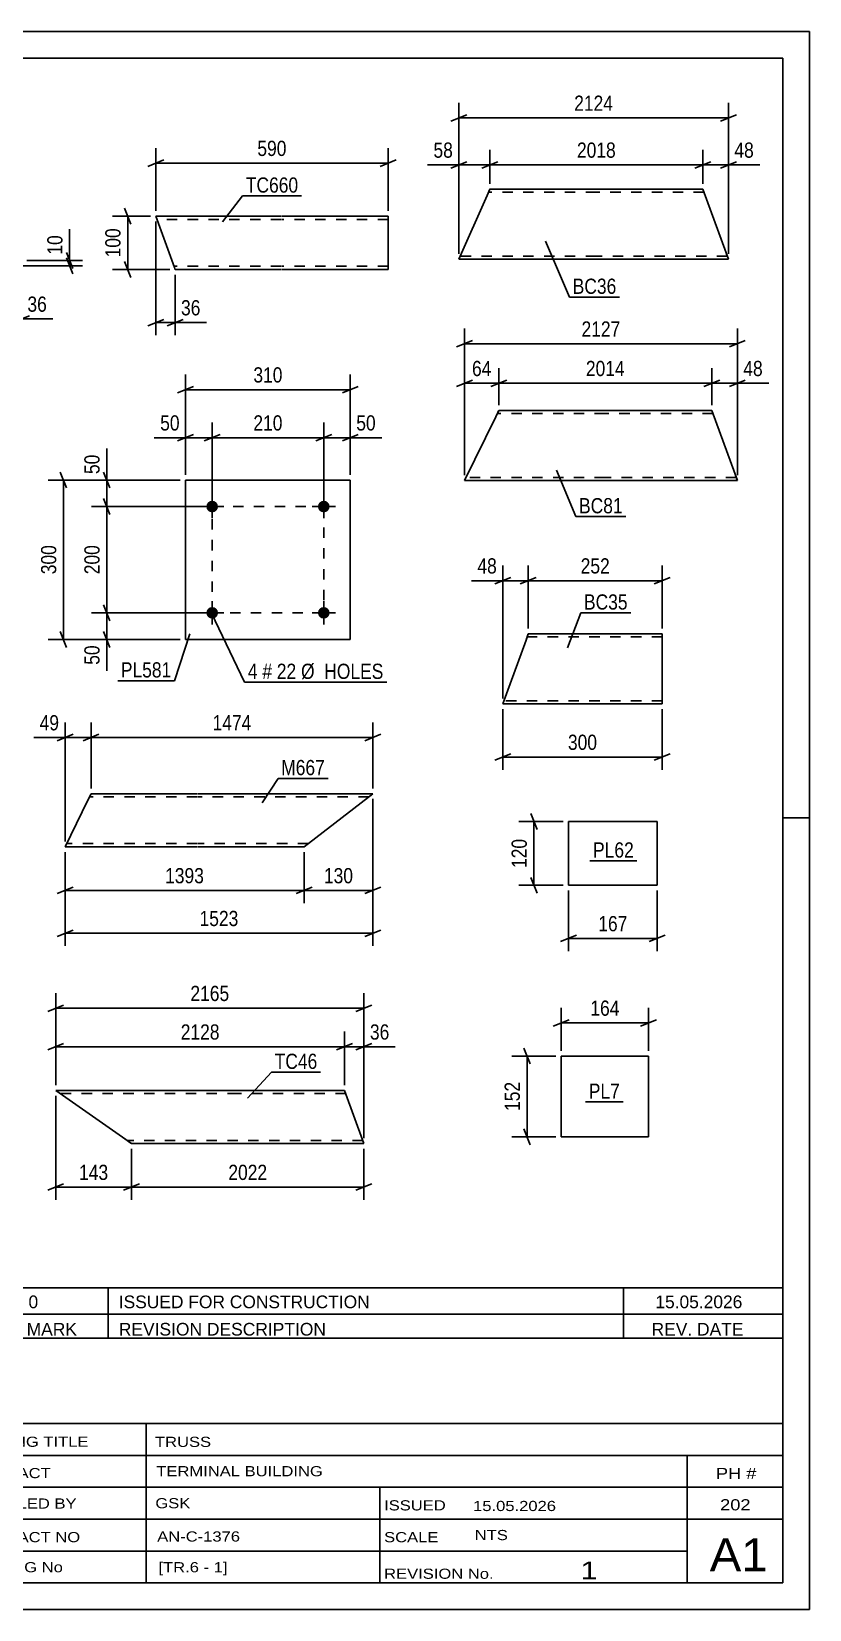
# Model space of a CAD drawing. Header units: millimetres. Extents: x 0 to 420, y 0 to 297.
# Drawn here: x 273.6 to 420, y 0 to 297 of the extents above; entities that cross this region are included whole.
import ezdxf

# ---------------------------------------------------------------- set-up
doc = ezdxf.new("R2010")
doc.units = ezdxf.units.MM
doc.linetypes.add('DXK_LINE_DOT2', pattern=[3.9198, 1.9599, -1.9599])
doc.styles.add('Arial Narrow', font='ARIALN.TTF', dxfattribs={"height": 0.2})

# ---------------------------------------------------------------- blocks, each defined once
blk = doc.blocks.new('Unknown-389636550-11126 - 39757')
at = {"color": 5, "linetype": 'Continuous'}
for p, q in [((420, 297), (0, 297)), ((420, 0), (420, 297)), ((415, 292), (5, 292)), ((415, 5), (415, 292)), ((420, 149), (415, 149)), ((5, 5), (415, 5)), ((0, 0), (420, 0))]:
    blk.add_line(p, q, dxfattribs=at)
blk = doc.blocks.new('Unknown-389636550-54330 - 39757')
at = {"color": 7, "linetype": 'Continuous'}
for p, q in [((255, 51.05), (255, 5)), ((255, 51.05), (415, 51.05)), ((415, 51), (415, 5)), ((255, 35), (415, 35)), ((295.14, 35), (295.14, 5)), ((255, 29), (415, 29)), ((397, 5.05), (397, 29.05)), ((255, 23), (415, 23)), ((339.14, 23), (339.14, 5)), ((255, 17), (415, 17)), ((255, 11), (397, 11)), ((255, 5), (415, 5))]:
    blk.add_line(p, q, dxfattribs=at)
at = {"color": 7, "style": 'Arial Narrow'}
for s, height, width, p in [('DRAWING TITLE', 1.9089, 1.425378, (259.88, 30.61)), ('TRUSS', 1.909, 1.425378, (296.81, 30.59)), ('TERMINAL BUILDING', 1.9089, 1.425378, (297.06, 25.07)), ('CONTRACT', 1.909, 1.425378, (259.88, 24.71)), ('MODELLED BY', 1.9089, 1.425378, (259.88, 18.98)), ('GSK', 1.909, 1.425378, (296.88, 19.04)), ('ISSUED', 1.909, 1.425378, (339.94, 18.64)), ('15.05.2026', 1.909, 1.425378, (356.69, 18.52)), ('CONTRACT NO', 1.9089, 1.425378, (259.88, 12.66)), ('AN-C-1376', 1.909, 1.425378, (297.23, 12.78)), ('SCALE', 1.909, 1.425378, (339.94, 12.65)), ('A1', 6.204, 1.25, (401.24, 7.2)), ('DRAWING No', 1.909, 1.425378, (259.56, 7)), ('[TR.6 - 1]', 1.909, 1.425378, (297.46, 6.99)), ('1', 3.34, 1.5, (376.91, 5.68)), ('REVISION No.', 1.9089, 1.425378, (339.94, 5.77))]:
    blk.add_text(s, height=height, dxfattribs=dict(at, width=width)).set_placement(p)
at = {"color": 7, "linetype": 'Continuous', "style": 'Arial Narrow'}
for s, height, width, p in [('PH #', 2.1, 1.42538, (402.4, 24.55)), ('202', 2.1, 1.42538, (403.19, 18.65)), ('NTS', 1.909, 1.425378, (357, 13.05))]:
    blk.add_text(s, height=height, dxfattribs=dict(at, width=width)).set_placement(p)
blk = doc.blocks.new('Unknown-389636550-54331 - 39757')
at = {"color": 7, "linetype": 'Continuous'}
for p, q in [((255, 60.55), (415, 60.55)), ((415, 60.55), (255, 60.55)), ((255, 60.55), (255, 55.55)), ((264, 60.55), (264, 55.55)), ((288, 60.55), (288, 55.55)), ((385, 60.55), (385, 55.55)), ((415, 60.55), (415, 55.55)), ((255, 55.55), (415, 55.55)), ((255, 55.55), (255, 51.05)), ((255, 55.55), (415, 55.55)), ((264, 55.55), (264, 51.05)), ((288, 55.55), (288, 51.05)), ((385, 55.55), (385, 51.05)), ((415, 55.55), (415, 51.05)), ((415, 51.05), (255, 51.05))]:
    blk.add_line(p, q, dxfattribs=at)
at = {"color": 7, "linetype": 'Continuous', "style": 'Arial Narrow'}
for s, height, width, p in [('1', 2.39, 1.196471, (258.16, 56.7)), ('0', 2.39, 1.196471, (273, 56.7)), ('ISSUED FOR CONSTRUCTION', 2.3861, 1.196471, (290, 56.7)), ('15.05.2026', 2.386, 1.196471, (391, 56.7)), ('No', 2.386, 1.2, (256.54, 51.55)), ('REV MARK', 2.386, 1.2, (265, 51.55)), ('REVISION DESCRIPTION', 2.3861, 1.2, (290, 51.55)), ('REV. DATE', 2.386, 1.2, (390.28, 51.55))]:
    blk.add_text(s, height=height, dxfattribs=dict(at, width=width)).set_placement(p)
blk = doc.blocks.new('Part-389636550-26579 - 26578')
at = {"color": 2, "linetype": 'Continuous'}
for p, q in [((366.65, 182.44), (362.28, 170.44)), ((367.08, 183.64), (366.65, 182.44)), ((392.28, 183.64), (367.08, 183.64)), ((392.28, 183.64), (392.28, 183.55)), ((392.28, 183.55), (392.28, 170.44)), ((392.28, 170.44), (362.28, 170.44))]:
    blk.add_line(p, q, dxfattribs=at)
at = {"color": 7, "linetype": 'DXK_LINE_DOT2'}
for p, q in [((366.73, 182.67), (366.8, 182.86)), ((366.8, 182.86), (366.81, 182.9)), ((366.81, 182.9), (366.85, 182.99)), ((366.86, 183.04), (366.85, 182.99)), ((392.28, 183.04), (366.86, 183.04)), ((367.05, 183.55), (366.95, 183.29)), ((367.08, 183.64), (367.05, 183.55)), ((392.28, 183.29), (392.28, 183.64)), ((392.28, 171.04), (362.5, 171.04))]:
    blk.add_line(p, q, dxfattribs=at)
blk = doc.blocks.new('Part-389636550-54233 - 54232')
at = {"color": 2, "linetype": 'Continuous'}
for p, q in [((320.59, 262.23), (296.95, 262.23)), ((300.46, 252.58), (296.95, 262.23)), ((340.69, 262.23), (320.69, 262.23)), ((340.69, 262.23), (340.69, 262.14)), ((340.69, 262.14), (340.69, 261.03)), ((340.69, 261.03), (340.69, 253.43)), ((300.56, 252.32), (300.46, 252.58)), ((340.69, 252.23), (340.69, 253.43)), ((300.59, 252.23), (300.56, 252.32)), ((320.59, 252.23), (300.59, 252.23)), ((340.69, 252.23), (320.69, 252.23))]:
    blk.add_line(p, q, dxfattribs=at)
at = {"color": 7, "linetype": 'DXK_LINE_DOT2'}
for p, q in [((320.59, 261.63), (297.17, 261.63)), ((340.69, 261.63), (320.69, 261.63)), ((340.69, 261.88), (340.69, 261.03)), ((300.37, 252.83), (300.35, 252.88)), ((320.59, 252.83), (300.37, 252.83)), ((340.69, 252.83), (320.69, 252.83)), ((340.69, 252.32), (340.69, 252.58)), ((340.69, 252.23), (340.69, 252.32))]:
    blk.add_line(p, q, dxfattribs=at)
blk = doc.blocks.new('Part-389636550-26499 - 26498')
at = {"color": 2, "linetype": 'Continuous'}
for p, q in [((284.19, 152.35), (279.89, 143.55)), ((284.19, 152.35), (284.77, 153.55)), ((304.77, 153.55), (284.77, 153.55)), ((337.83, 153.55), (304.87, 153.55)), ((324.87, 143.55), (337.83, 153.55)), ((304.77, 143.55), (279.89, 143.55)), ((324.87, 143.55), (304.87, 143.55))]:
    blk.add_line(p, q, dxfattribs=at)
at = {"color": 7, "linetype": 'DXK_LINE_DOT2'}
for p, q in [((304.77, 152.95), (284.48, 152.95)), ((284.77, 153.55), (284.6, 153.2)), ((337.06, 152.95), (304.87, 152.95)), ((304.77, 144.15), (280.18, 144.15)), ((325.65, 144.15), (304.87, 144.15))]:
    blk.add_line(p, q, dxfattribs=at)
blk = doc.blocks.new('Part-389636550-26555 - 26554')
at = {"color": 2, "linetype": 'Continuous'}
for p, q in [((360.94, 224.48), (355.09, 212.48)), ((360.94, 224.48), (361.53, 225.68)), ((361.53, 225.68), (381.53, 225.68)), ((381.63, 225.68), (401.63, 225.68)), ((405.99, 213.68), (401.63, 225.68)), ((355.09, 212.48), (381.53, 212.48)), ((381.63, 212.48), (406.43, 212.48)), ((406.43, 212.48), (405.99, 213.68))]:
    blk.add_line(p, q, dxfattribs=at)
at = {"color": 7, "linetype": 'DXK_LINE_DOT2'}
for p, q in [((381.53, 225.08), (361.23, 225.08)), ((361.35, 225.33), (361.53, 225.68)), ((401.84, 225.08), (381.63, 225.08)), ((381.53, 213.08), (355.38, 213.08)), ((406.21, 213.08), (381.63, 213.08)), ((406.19, 213.12), (406.08, 213.45)), ((406.21, 213.08), (406.19, 213.12)), ((406.4, 212.57), (406.3, 212.83)), ((406.43, 212.48), (406.4, 212.57))]:
    blk.add_line(p, q, dxfattribs=at)
blk = doc.blocks.new('Part-389636550-26563 - 26562')
at = {"color": 2, "linetype": 'Continuous'}
for p, q in [((359.31, 266.15), (359.84, 267.35)), ((359.84, 267.35), (379.84, 267.35)), ((379.94, 267.35), (399.94, 267.35)), ((404.31, 255.35), (399.94, 267.35)), ((359.31, 266.15), (354.01, 254.15)), ((354.01, 254.15), (379.84, 254.15)), ((379.94, 254.15), (404.75, 254.15)), ((404.75, 254.15), (404.31, 255.35))]:
    blk.add_line(p, q, dxfattribs=at)
at = {"color": 7, "linetype": 'DXK_LINE_DOT2'}
for p, q in [((359.84, 267.35), (359.8, 267.25)), ((379.84, 266.75), (359.58, 266.75)), ((359.8, 267.25), (359.69, 266.99)), ((400.16, 266.75), (379.94, 266.75)), ((379.84, 254.75), (354.27, 254.75)), ((404.53, 254.75), (379.94, 254.75)), ((404.51, 254.79), (404.4, 255.12)), ((404.53, 254.75), (404.51, 254.79)), ((404.72, 254.24), (404.62, 254.5)), ((404.75, 254.15), (404.72, 254.24))]:
    blk.add_line(p, q, dxfattribs=at)
blk = doc.blocks.new('Part-389636550-26595 - 26594')
at = {"color": 2, "linetype": 'Continuous'}
for p, q in [((290.69, 88.89), (278.12, 97.69)), ((312.4, 97.69), (278.12, 97.69)), ((332.5, 97.69), (312.5, 97.69)), ((336.14, 87.69), (332.5, 97.69)), ((290.69, 88.89), (292.4, 87.69)), ((292.4, 87.69), (312.4, 87.69)), ((312.5, 87.69), (336.14, 87.69))]:
    blk.add_line(p, q, dxfattribs=at)
at = {"color": 7, "linetype": 'DXK_LINE_DOT2'}
for p, q in [((312.4, 97.09), (278.98, 97.09)), ((332.72, 97.09), (312.5, 97.09)), ((292.27, 87.78), (290.69, 88.89)), ((312.4, 88.29), (291.55, 88.29)), ((335.92, 88.29), (312.5, 88.29))]:
    blk.add_line(p, q, dxfattribs=at)
blk = doc.blocks.new('Part-389636550-11543 - 11542')
at = {"color": 2, "linetype": 'Continuous'}
for p, q in [((373.28, 104.17), (373.28, 88.97)), ((373.28, 104.17), (389.72, 104.17)), ((389.72, 104.17), (389.72, 88.97)), ((373.28, 88.97), (389.72, 88.97))]:
    blk.add_line(p, q, dxfattribs=at)
blk = doc.blocks.new('Part-389636550-11550 - 11549')
at = {"color": 2, "linetype": 'Continuous'}
for p, q in [((374.67, 136.3), (374.67, 148.3)), ((374.67, 148.3), (391.32, 148.3)), ((391.32, 148.3), (391.32, 136.3)), ((391.32, 136.3), (374.67, 136.3))]:
    blk.add_line(p, q, dxfattribs=at)
blk = doc.blocks.new('Part-389636550-46053 - 46052')
at = {"color": 2, "linetype": 'Continuous'}
for p, q in [((302.58, 212.59), (302.58, 182.59)), ((302.58, 212.59), (333.58, 212.59)), ((333.58, 212.59), (333.58, 182.59)), ((302.58, 182.59), (333.58, 182.59))]:
    blk.add_line(p, q, dxfattribs=at)
blk = doc.blocks.new('Bolt-389636550-46054 - 46052')
at = {"linetype": 'Continuous'}
for points in [[(308.68, 187.59, -1), (306.48, 187.59, -1)], [(329.68, 187.59, -1), (327.48, 187.59, -1)]]:
    blk.add_hatch(color=1, dxfattribs=at).paths.add_polyline_path(points)
at = {"color": 1, "linetype": 'Continuous'}
for p, q in [((305.38, 187.59), (309.78, 187.59)), ((307.58, 189.79), (307.58, 185.39)), ((326.38, 187.59), (330.78, 187.59)), ((328.58, 189.79), (328.58, 185.39))]:
    blk.add_line(p, q, dxfattribs=at)
blk = doc.blocks.new('Bolt-389636550-46055 - 46052')
at = {"linetype": 'Continuous'}
for points in [[(308.68, 207.59, -1), (306.48, 207.59, -1)], [(329.68, 207.59, -1), (327.48, 207.59, -1)]]:
    blk.add_hatch(color=1, dxfattribs=at).paths.add_polyline_path(points)
at = {"color": 1, "linetype": 'Continuous'}
for p, q in [((307.58, 209.79), (307.58, 205.39)), ((328.58, 209.79), (328.58, 205.39)), ((305.38, 207.59), (309.78, 207.59)), ((326.38, 207.59), (330.78, 207.59))]:
    blk.add_line(p, q, dxfattribs=at)
blk = doc.blocks.new('Rectangle-389636550-46387 - 46052')
at = {"color": 1, "linetype": 'DXK_LINE_DOT2'}
blk.add_lwpolyline([(307.58, 207.59), (328.58, 207.59), (328.58, 187.59), (307.58, 187.59), (307.58, 207.59)], close=True, dxfattribs=at)
blk = doc.blocks.new('StraightDimension-389636550-26777 - 11621')
at = {"color": 7, "linetype": 'Continuous'}
for p, q in [((271.68, 252.89), (271.68, 240.51)), ((268.1, 251.91), (268.1, 240.51)), ((266.6, 242.31), (269.6, 243.51)), ((268.1, 242.91), (271.68, 242.91)), ((273.18, 243.51), (270.18, 242.31))]:
    blk.add_line(p, q, dxfattribs=at)
at = {"color": 0}
blk.add_wipeout([(277.06, 243.66), (277.06, 247.86), (272.2, 247.86), (272.2, 243.66)], dxfattribs=at)
at = {"color": 7, "linetype": 'Continuous'}
blk.add_line((271.68, 242.91), (277.58, 242.91), dxfattribs=at)
blk.add_line((271.68, 242.91), (277.58, 242.91), dxfattribs=at)
at = {"color": 3, "style": 'Arial Narrow'}
blk.add_text('36', height=2.863, dxfattribs=at).set_placement((272.8, 244.26))
blk = doc.blocks.new('StraightDimension-389636550-26786 - 11621')
at = {"color": 7, "linetype": 'Continuous'}
for p, q in [((269.1, 252.91), (283.15, 252.91)), ((272.68, 253.89), (283.15, 253.89)), ((280.15, 255.39), (281.35, 252.39)), ((281.35, 251.41), (280.15, 254.41)), ((280.75, 252.91), (280.75, 253.89))]:
    blk.add_line(p, q, dxfattribs=at)
at = {"color": 0}
blk.add_wipeout([(280, 259.27), (275.8, 259.27), (275.8, 254.41), (280, 254.41)], dxfattribs=at)
at = {"color": 7, "linetype": 'Continuous'}
blk.add_line((280.75, 253.89), (280.75, 259.79), dxfattribs=at)
blk.add_line((280.75, 253.89), (280.75, 259.79), dxfattribs=at)
at = {"color": 3, "style": 'Arial Narrow'}
blk.add_text('10', height=2.863, rotation=90.0002, dxfattribs=at).set_placement((279.4, 255.01))
blk = doc.blocks.new('StraightDimension-389636550-38224 - 26578')
at = {"color": 7, "linetype": 'Continuous'}
for p, q in [((367.08, 184.64), (367.08, 196.49)), ((392.28, 184.64), (392.28, 196.49)), ((368.58, 194.24), (365.58, 193.04)), ((367.08, 193.64), (392.28, 193.64)), ((390.78, 193.04), (393.78, 194.24))]:
    blk.add_line(p, q, dxfattribs=at)
at = {"color": 0}
blk.add_wipeout([(383.02, 194.39), (383.02, 198.59), (376.34, 198.59), (376.34, 194.39)], dxfattribs=at)
at = {"color": 3, "style": 'Arial Narrow'}
blk.add_text('252', height=2.863, dxfattribs=at).set_placement((376.94, 194.99))
blk = doc.blocks.new('StraightDimension-389636550-27258 - 26578')
at = {"color": 7, "linetype": 'Continuous'}
for p, q in [((362.28, 169.44), (362.28, 158.04)), ((392.28, 169.44), (392.28, 158.04)), ((363.78, 161.04), (360.78, 159.84)), ((362.28, 160.44), (392.28, 160.44)), ((390.78, 159.84), (393.78, 161.04))]:
    blk.add_line(p, q, dxfattribs=at)
at = {"color": 0}
blk.add_wipeout([(380.62, 161.19), (380.62, 165.39), (373.94, 165.39), (373.94, 161.19)], dxfattribs=at)
at = {"color": 3, "style": 'Arial Narrow'}
blk.add_text('300', height=2.863, dxfattribs=at).set_placement((374.54, 161.79))
blk = doc.blocks.new('StraightDimension-389636550-38225 - 26578')
at = {"color": 7, "linetype": 'Continuous'}
for p, q in [((362.28, 171.44), (362.28, 196.49)), ((367.08, 184.64), (367.08, 196.49)), ((360.78, 193.04), (363.78, 194.24)), ((362.28, 193.64), (367.08, 193.64)), ((368.58, 194.24), (365.58, 193.04))]:
    blk.add_line(p, q, dxfattribs=at)
at = {"color": 0}
blk.add_wipeout([(361.75, 194.39), (361.75, 198.59), (356.9, 198.59), (356.9, 194.39)], dxfattribs=at)
at = {"color": 7, "linetype": 'Continuous'}
blk.add_line((362.28, 193.64), (356.37, 193.64), dxfattribs=at)
blk.add_line((362.28, 193.64), (356.37, 193.64), dxfattribs=at)
at = {"color": 3, "style": 'Arial Narrow'}
blk.add_text('48', height=2.863, dxfattribs=at).set_placement((357.5, 194.99))
blk = doc.blocks.new('StraightDimension-389636550-54283 - 54232')
at = {"color": 7, "linetype": 'Continuous'}
for p, q in [((296.95, 261.23), (296.95, 239.83)), ((300.59, 251.23), (300.59, 239.83)), ((295.45, 241.63), (298.45, 242.83)), ((296.95, 242.23), (300.59, 242.23)), ((302.09, 242.83), (299.09, 241.63))]:
    blk.add_line(p, q, dxfattribs=at)
at = {"color": 0}
blk.add_wipeout([(305.97, 242.98), (305.97, 247.18), (301.11, 247.18), (301.11, 242.98)], dxfattribs=at)
at = {"color": 7, "linetype": 'Continuous'}
blk.add_line((300.59, 242.23), (306.5, 242.23), dxfattribs=at)
blk.add_line((300.59, 242.23), (306.5, 242.23), dxfattribs=at)
at = {"color": 3, "style": 'Arial Narrow'}
blk.add_text('36', height=2.863, dxfattribs=at).set_placement((301.71, 243.58))
blk = doc.blocks.new('StraightDimension-389636550-54244 - 54232')
at = {"color": 7, "linetype": 'Continuous'}
for p, q in [((296.95, 263.23), (296.95, 275.08)), ((340.69, 263.23), (340.69, 275.08)), ((298.45, 272.83), (295.45, 271.63)), ((296.95, 272.23), (340.69, 272.23)), ((339.19, 271.63), (342.19, 272.83))]:
    blk.add_line(p, q, dxfattribs=at)
at = {"color": 0}
blk.add_wipeout([(322.16, 272.98), (322.16, 277.18), (315.48, 277.18), (315.48, 272.98)], dxfattribs=at)
at = {"color": 3, "style": 'Arial Narrow'}
blk.add_text('590', height=2.863, dxfattribs=at).set_placement((316.08, 273.58))
blk = doc.blocks.new('StraightDimension-389636550-54301 - 54232')
at = {"color": 7, "linetype": 'Continuous'}
for p, q in [((295.95, 262.23), (288.82, 262.23)), ((291.07, 263.73), (292.27, 260.73)), ((291.67, 252.23), (291.67, 262.23)), ((292.27, 250.73), (291.07, 253.73)), ((299.59, 252.23), (288.82, 252.23))]:
    blk.add_line(p, q, dxfattribs=at)
at = {"color": 0}
blk.add_wipeout([(290.92, 260.57), (286.72, 260.57), (286.72, 253.89), (290.92, 253.89)], dxfattribs=at)
at = {"color": 3, "style": 'Arial Narrow'}
blk.add_text('100', height=2.863, rotation=90.0002, dxfattribs=at).set_placement((290.32, 254.49))
blk = doc.blocks.new('StraightDimension-389636550-35483 - 26498')
at = {"color": 7, "linetype": 'Continuous'}
for p, q in [((279.89, 142.55), (279.89, 132.93)), ((324.87, 142.55), (324.87, 132.93)), ((281.39, 135.93), (278.39, 134.73)), ((279.89, 135.33), (324.87, 135.33)), ((323.37, 134.73), (326.37, 135.93))]:
    blk.add_line(p, q, dxfattribs=at)
at = {"color": 0}
blk.add_wipeout([(306.64, 136.08), (306.64, 140.28), (298.12, 140.28), (298.12, 136.08)], dxfattribs=at)
at = {"color": 3, "style": 'Arial Narrow'}
blk.add_text('1393', height=2.863, dxfattribs=at).set_placement((298.72, 136.68))
blk = doc.blocks.new('StraightDimension-389636550-27200 - 26498')
at = {"color": 7, "linetype": 'Continuous'}
for p, q in [((337.83, 152.55), (337.83, 124.88)), ((279.89, 142.55), (279.89, 124.88)), ((281.39, 127.88), (278.39, 126.68)), ((336.33, 126.68), (339.33, 127.88)), ((279.89, 127.28), (337.83, 127.28))]:
    blk.add_line(p, q, dxfattribs=at)
at = {"color": 0}
blk.add_wipeout([(313.12, 128.03), (313.12, 132.23), (304.6, 132.23), (304.6, 128.03)], dxfattribs=at)
at = {"color": 3, "style": 'Arial Narrow'}
blk.add_text('1523', height=2.863, dxfattribs=at).set_placement((305.2, 128.63))
blk = doc.blocks.new('StraightDimension-389636550-35482 - 26498')
at = {"color": 7, "linetype": 'Continuous'}
for p, q in [((337.83, 152.55), (337.83, 132.93)), ((324.87, 142.55), (324.87, 132.93)), ((326.37, 135.93), (323.37, 134.73)), ((324.87, 135.33), (337.83, 135.33)), ((336.33, 134.73), (339.33, 135.93))]:
    blk.add_line(p, q, dxfattribs=at)
at = {"color": 0}
blk.add_wipeout([(334.7, 136.08), (334.7, 140.28), (328.01, 140.28), (328.01, 136.08)], dxfattribs=at)
at = {"color": 3, "style": 'Arial Narrow'}
blk.add_text('130', height=2.863, dxfattribs=at).set_placement((328.61, 136.68))
blk = doc.blocks.new('StraightDimension-389636550-35532 - 26498')
at = {"color": 7, "linetype": 'Continuous'}
for p, q in [((284.77, 154.55), (284.77, 166.97)), ((337.83, 154.55), (337.83, 166.97)), ((286.27, 164.72), (283.27, 163.52)), ((284.77, 164.12), (337.83, 164.12)), ((336.33, 163.52), (339.33, 164.72))]:
    blk.add_line(p, q, dxfattribs=at)
at = {"color": 0}
blk.add_wipeout([(315.56, 164.87), (315.56, 169.07), (307.05, 169.07), (307.05, 164.87)], dxfattribs=at)
at = {"color": 3, "style": 'Arial Narrow'}
blk.add_text('1474', height=2.863, dxfattribs=at).set_placement((307.65, 165.47))
blk = doc.blocks.new('StraightDimension-389636550-35533 - 26498')
at = {"color": 7, "linetype": 'Continuous'}
for p, q in [((279.89, 144.55), (279.89, 166.97)), ((284.77, 154.55), (284.77, 166.97)), ((278.39, 163.52), (281.39, 164.72)), ((279.89, 164.12), (284.77, 164.12)), ((286.27, 164.72), (283.27, 163.52))]:
    blk.add_line(p, q, dxfattribs=at)
at = {"color": 0}
blk.add_wipeout([(279.36, 164.87), (279.36, 169.07), (274.5, 169.07), (274.5, 164.87)], dxfattribs=at)
at = {"color": 7, "linetype": 'Continuous'}
blk.add_line((279.89, 164.12), (273.98, 164.12), dxfattribs=at)
blk.add_line((279.89, 164.12), (273.98, 164.12), dxfattribs=at)
at = {"color": 3, "style": 'Arial Narrow'}
blk.add_text('49', height=2.863, dxfattribs=at).set_placement((275.1, 165.47))
blk = doc.blocks.new('StraightDimension-389636550-27146 - 26554')
at = {"color": 7, "linetype": 'Continuous'}
for p, q in [((355.09, 213.48), (355.09, 241.08)), ((406.43, 213.48), (406.43, 241.08)), ((356.59, 238.83), (353.59, 237.63)), ((355.09, 238.23), (406.43, 238.23)), ((404.93, 237.63), (407.93, 238.83))]:
    blk.add_line(p, q, dxfattribs=at)
at = {"color": 0}
blk.add_wipeout([(385.02, 238.98), (385.02, 243.18), (376.5, 243.18), (376.5, 238.98)], dxfattribs=at)
at = {"color": 3, "style": 'Arial Narrow'}
blk.add_text('2127', height=2.863, dxfattribs=at).set_placement((377.1, 239.58))
blk = doc.blocks.new('StraightDimension-389636550-27087 - 26554')
at = {"color": 7, "linetype": 'Continuous'}
for p, q in [((401.63, 226.68), (401.63, 233.65)), ((406.43, 213.48), (406.43, 233.65)), ((400.13, 230.2), (403.13, 231.4)), ((401.63, 230.8), (406.43, 230.8)), ((407.93, 231.4), (404.93, 230.2))]:
    blk.add_line(p, q, dxfattribs=at)
at = {"color": 0}
blk.add_wipeout([(411.81, 231.55), (411.81, 235.75), (406.95, 235.75), (406.95, 231.55)], dxfattribs=at)
at = {"color": 7, "linetype": 'Continuous'}
blk.add_line((406.43, 230.8), (412.34, 230.8), dxfattribs=at)
blk.add_line((406.43, 230.8), (412.34, 230.8), dxfattribs=at)
at = {"color": 3, "style": 'Arial Narrow'}
blk.add_text('48', height=2.863, dxfattribs=at).set_placement((407.55, 232.15))
blk = doc.blocks.new('StraightDimension-389636550-27089 - 26554')
at = {"color": 7, "linetype": 'Continuous'}
for p, q in [((355.09, 213.48), (355.09, 233.65)), ((361.53, 226.68), (361.53, 233.65)), ((353.59, 230.2), (356.59, 231.4)), ((355.09, 230.8), (361.53, 230.8)), ((363.03, 231.4), (360.03, 230.2))]:
    blk.add_line(p, q, dxfattribs=at)
at = {"color": 0}
blk.add_wipeout([(360.74, 231.55), (360.74, 235.75), (355.88, 235.75), (355.88, 231.55)], dxfattribs=at)
at = {"color": 3, "style": 'Arial Narrow'}
blk.add_text('64', height=2.863, dxfattribs=at).set_placement((356.48, 232.15))
blk = doc.blocks.new('StraightDimension-389636550-27088 - 26554')
at = {"color": 7, "linetype": 'Continuous'}
for p, q in [((361.53, 226.68), (361.53, 233.65)), ((401.63, 226.68), (401.63, 233.65)), ((363.03, 231.4), (360.03, 230.2)), ((361.53, 230.8), (401.63, 230.8)), ((400.13, 230.2), (403.13, 231.4))]:
    blk.add_line(p, q, dxfattribs=at)
at = {"color": 0}
blk.add_wipeout([(385.83, 231.55), (385.83, 235.75), (377.32, 235.75), (377.32, 231.55)], dxfattribs=at)
at = {"color": 3, "style": 'Arial Narrow'}
blk.add_text('2014', height=2.863, dxfattribs=at).set_placement((377.92, 232.15))
blk = doc.blocks.new('StraightDimension-389636550-27011 - 26562')
at = {"color": 7, "linetype": 'Continuous'}
for p, q in [((399.94, 268.35), (399.94, 274.75)), ((404.75, 255.15), (404.75, 274.75)), ((398.44, 271.3), (401.44, 272.5)), ((399.94, 271.9), (404.75, 271.9)), ((406.25, 272.5), (403.25, 271.3))]:
    blk.add_line(p, q, dxfattribs=at)
at = {"color": 0}
blk.add_wipeout([(410.13, 272.65), (410.13, 276.85), (405.27, 276.85), (405.27, 272.65)], dxfattribs=at)
at = {"color": 7, "linetype": 'Continuous'}
blk.add_line((404.75, 271.9), (410.65, 271.9), dxfattribs=at)
blk.add_line((404.75, 271.9), (410.65, 271.9), dxfattribs=at)
at = {"color": 3, "style": 'Arial Narrow'}
blk.add_text('48', height=2.863, dxfattribs=at).set_placement((405.87, 273.25))
blk = doc.blocks.new('StraightDimension-389636550-27012 - 26562')
at = {"color": 7, "linetype": 'Continuous'}
for p, q in [((359.84, 268.35), (359.84, 274.75)), ((399.94, 268.35), (399.94, 274.75)), ((361.34, 272.5), (358.34, 271.3)), ((359.84, 271.9), (399.94, 271.9)), ((398.44, 271.3), (401.44, 272.5))]:
    blk.add_line(p, q, dxfattribs=at)
at = {"color": 0}
blk.add_wipeout([(384.15, 272.65), (384.15, 276.85), (375.64, 276.85), (375.64, 272.65)], dxfattribs=at)
at = {"color": 3, "style": 'Arial Narrow'}
blk.add_text('2018', height=2.863, dxfattribs=at).set_placement((376.24, 273.25))
blk = doc.blocks.new('StraightDimension-389636550-27013 - 26562')
at = {"color": 7, "linetype": 'Continuous'}
for p, q in [((354.01, 255.15), (354.01, 274.75)), ((359.84, 268.35), (359.84, 274.75)), ((352.51, 271.3), (355.51, 272.5)), ((354.01, 271.9), (359.84, 271.9)), ((361.34, 272.5), (358.34, 271.3))]:
    blk.add_line(p, q, dxfattribs=at)
at = {"color": 0}
blk.add_wipeout([(353.48, 272.65), (353.48, 276.85), (348.63, 276.85), (348.63, 272.65)], dxfattribs=at)
at = {"color": 7, "linetype": 'Continuous'}
blk.add_line((354.01, 271.9), (348.1, 271.9), dxfattribs=at)
blk.add_line((354.01, 271.9), (348.1, 271.9), dxfattribs=at)
at = {"color": 3, "style": 'Arial Narrow'}
blk.add_text('58', height=2.863, dxfattribs=at).set_placement((349.23, 273.25))
blk = doc.blocks.new('StraightDimension-389636550-27072 - 26562')
at = {"color": 7, "linetype": 'Continuous'}
for p, q in [((354.01, 255.15), (354.01, 283.58)), ((404.75, 255.15), (404.75, 283.58)), ((355.51, 281.33), (352.51, 280.13)), ((354.01, 280.73), (404.75, 280.73)), ((403.25, 280.13), (406.25, 281.33))]:
    blk.add_line(p, q, dxfattribs=at)
at = {"color": 0}
blk.add_wipeout([(383.63, 281.48), (383.63, 285.68), (375.12, 285.68), (375.12, 281.48)], dxfattribs=at)
at = {"color": 3, "style": 'Arial Narrow'}
blk.add_text('2124', height=2.863, dxfattribs=at).set_placement((375.72, 282.08))
blk = doc.blocks.new('StraightDimension-389636550-28705 - 26594')
at = {"color": 7, "linetype": 'Continuous'}
for p, q in [((278.12, 98.69), (278.12, 116.02)), ((336.14, 88.69), (336.14, 116.02)), ((279.62, 113.77), (276.62, 112.57)), ((278.12, 113.17), (336.14, 113.17)), ((334.64, 112.57), (337.64, 113.77))]:
    blk.add_line(p, q, dxfattribs=at)
at = {"color": 0}
blk.add_wipeout([(311.39, 113.92), (311.39, 118.12), (302.88, 118.12), (302.88, 113.92)], dxfattribs=at)
at = {"color": 3, "style": 'Arial Narrow'}
blk.add_text('2165', height=2.863, dxfattribs=at).set_placement((303.48, 114.52))
blk = doc.blocks.new('StraightDimension-389636550-35295 - 26594')
at = {"color": 7, "linetype": 'Continuous'}
for p, q in [((292.4, 86.69), (292.4, 77.09)), ((336.14, 86.69), (336.14, 77.09)), ((293.9, 80.09), (290.9, 78.89)), ((292.4, 79.49), (336.14, 79.49)), ((334.64, 78.89), (337.64, 80.09))]:
    blk.add_line(p, q, dxfattribs=at)
at = {"color": 0}
blk.add_wipeout([(318.53, 80.24), (318.53, 84.44), (310.02, 84.44), (310.02, 80.24)], dxfattribs=at)
at = {"color": 3, "style": 'Arial Narrow'}
blk.add_text('2022', height=2.863, dxfattribs=at).set_placement((310.62, 80.84))
blk = doc.blocks.new('StraightDimension-389636550-28661 - 26594')
at = {"color": 7, "linetype": 'Continuous'}
for p, q in [((332.5, 98.69), (332.5, 108.76)), ((336.14, 88.69), (336.14, 108.76)), ((331, 105.31), (334, 106.51)), ((332.5, 105.91), (336.14, 105.91)), ((337.64, 106.51), (334.64, 105.31))]:
    blk.add_line(p, q, dxfattribs=at)
at = {"color": 0}
blk.add_wipeout([(341.52, 106.66), (341.52, 110.86), (336.67, 110.86), (336.67, 106.66)], dxfattribs=at)
at = {"color": 7, "linetype": 'Continuous'}
blk.add_line((336.14, 105.91), (342.05, 105.91), dxfattribs=at)
blk.add_line((336.14, 105.91), (342.05, 105.91), dxfattribs=at)
at = {"color": 3, "style": 'Arial Narrow'}
blk.add_text('36', height=2.863, dxfattribs=at).set_placement((337.27, 107.26))
blk = doc.blocks.new('StraightDimension-389636550-35296 - 26594')
at = {"color": 7, "linetype": 'Continuous'}
for p, q in [((278.12, 96.69), (278.12, 77.09)), ((292.4, 86.69), (292.4, 77.09)), ((279.62, 80.09), (276.62, 78.89)), ((278.12, 79.49), (292.4, 79.49)), ((290.9, 78.89), (293.9, 80.09))]:
    blk.add_line(p, q, dxfattribs=at)
at = {"color": 0}
blk.add_wipeout([(288.6, 80.24), (288.6, 84.44), (281.92, 84.44), (281.92, 80.24)], dxfattribs=at)
at = {"color": 3, "style": 'Arial Narrow'}
blk.add_text('143', height=2.863, dxfattribs=at).set_placement((282.52, 80.84))
blk = doc.blocks.new('StraightDimension-389636550-28662 - 26594')
at = {"color": 7, "linetype": 'Continuous'}
for p, q in [((278.12, 98.69), (278.12, 108.76)), ((332.5, 98.69), (332.5, 108.76)), ((279.62, 106.51), (276.62, 105.31)), ((278.12, 105.91), (332.5, 105.91)), ((331, 105.31), (334, 106.51))]:
    blk.add_line(p, q, dxfattribs=at)
at = {"color": 0}
blk.add_wipeout([(309.57, 106.66), (309.57, 110.86), (301.06, 110.86), (301.06, 106.66)], dxfattribs=at)
at = {"color": 3, "style": 'Arial Narrow'}
blk.add_text('2128', height=2.863, dxfattribs=at).set_placement((301.66, 107.26))
blk = doc.blocks.new('StraightDimension-389636550-11996 - 11542')
at = {"color": 7, "linetype": 'Continuous'}
for p, q in [((372.28, 104.17), (363.99, 104.17)), ((367.44, 102.67), (366.24, 105.67)), ((366.84, 88.97), (366.84, 104.17)), ((366.24, 90.47), (367.44, 87.47)), ((372.28, 88.97), (363.99, 88.97))]:
    blk.add_line(p, q, dxfattribs=at)
at = {"color": 0}
blk.add_wipeout([(366.09, 99.91), (361.89, 99.91), (361.89, 93.23), (366.09, 93.23)], dxfattribs=at)
at = {"color": 3, "style": 'Arial Narrow'}
blk.add_text('152', height=2.863, rotation=90.0002, dxfattribs=at).set_placement((365.49, 93.83))
blk = doc.blocks.new('StraightDimension-389636550-12000 - 11542')
at = {"color": 7, "linetype": 'Continuous'}
for p, q in [((373.28, 105.17), (373.28, 113.25)), ((389.72, 105.17), (389.72, 113.25)), ((374.78, 111), (371.78, 109.8)), ((373.28, 110.4), (389.72, 110.4)), ((388.22, 109.8), (391.22, 111))]:
    blk.add_line(p, q, dxfattribs=at)
at = {"color": 0}
blk.add_wipeout([(384.84, 111.15), (384.84, 115.35), (378.16, 115.35), (378.16, 111.15)], dxfattribs=at)
at = {"color": 3, "style": 'Arial Narrow'}
blk.add_text('164', height=2.863, dxfattribs=at).set_placement((378.76, 111.75))
blk = doc.blocks.new('StraightDimension-389636550-12004 - 11549')
at = {"color": 7, "linetype": 'Continuous'}
for p, q in [((367.55, 149.8), (368.75, 146.8)), ((373.67, 148.3), (365.3, 148.3)), ((368.15, 136.3), (368.15, 148.3)), ((368.75, 134.8), (367.55, 137.8)), ((373.67, 136.3), (365.3, 136.3))]:
    blk.add_line(p, q, dxfattribs=at)
at = {"color": 0}
blk.add_wipeout([(367.4, 145.65), (363.2, 145.65), (363.2, 138.96), (367.4, 138.96)], dxfattribs=at)
at = {"color": 3, "style": 'Arial Narrow'}
blk.add_text('120', height=2.863, rotation=90.0002, dxfattribs=at).set_placement((366.8, 139.56))
blk = doc.blocks.new('StraightDimension-389636550-12008 - 11549')
at = {"color": 7, "linetype": 'Continuous'}
for p, q in [((374.67, 135.3), (374.67, 123.9)), ((391.32, 135.3), (391.32, 123.9)), ((376.17, 126.9), (373.17, 125.7)), ((374.67, 126.3), (391.32, 126.3)), ((389.82, 125.7), (392.82, 126.9))]:
    blk.add_line(p, q, dxfattribs=at)
at = {"color": 0}
blk.add_wipeout([(386.34, 127.05), (386.34, 131.25), (379.65, 131.25), (379.65, 127.05)], dxfattribs=at)
at = {"color": 3, "style": 'Arial Narrow'}
blk.add_text('167', height=2.863, dxfattribs=at).set_placement((380.25, 127.65))
blk = doc.blocks.new('StraightDimension-389636550-46107 - 46052')
at = {"color": 7, "linetype": 'Continuous'}
for p, q in [((302.58, 213.59), (302.58, 232.44)), ((333.58, 213.59), (333.58, 232.44)), ((304.08, 230.19), (301.08, 228.99)), ((302.58, 229.59), (333.58, 229.59)), ((332.08, 228.99), (335.08, 230.19))]:
    blk.add_line(p, q, dxfattribs=at)
at = {"color": 0}
blk.add_wipeout([(321.42, 230.34), (321.42, 234.54), (314.73, 234.54), (314.73, 230.34)], dxfattribs=at)
at = {"color": 3, "style": 'Arial Narrow'}
blk.add_text('310', height=2.863, dxfattribs=at).set_placement((315.33, 230.94))
blk = doc.blocks.new('StraightDimension-389636550-46075 - 46052')
at = {"color": 7, "linetype": 'Continuous'}
for p, q in [((287.13, 214.09), (288.33, 211.09)), ((301.58, 212.59), (284.88, 212.59)), ((287.73, 207.59), (287.73, 212.59)), ((288.33, 206.09), (287.13, 209.09)), ((306.58, 207.59), (284.88, 207.59))]:
    blk.add_line(p, q, dxfattribs=at)
at = {"color": 0}
blk.add_wipeout([(286.98, 217.97), (282.78, 217.97), (282.78, 213.11), (286.98, 213.11)], dxfattribs=at)
at = {"color": 7, "linetype": 'Continuous'}
blk.add_line((287.73, 212.59), (287.73, 218.49), dxfattribs=at)
blk.add_line((287.73, 212.59), (287.73, 218.49), dxfattribs=at)
at = {"color": 3, "style": 'Arial Narrow'}
blk.add_text('50', height=2.863, rotation=90.0002, dxfattribs=at).set_placement((286.38, 213.71))
blk = doc.blocks.new('StraightDimension-389636550-46076 - 46052')
at = {"color": 7, "linetype": 'Continuous'}
for p, q in [((288.33, 206.09), (287.13, 209.09)), ((306.58, 207.59), (284.88, 207.59)), ((287.73, 187.59), (287.73, 207.59)), ((306.58, 187.59), (284.88, 187.59)), ((287.13, 189.09), (288.33, 186.09))]:
    blk.add_line(p, q, dxfattribs=at)
at = {"color": 0}
blk.add_wipeout([(286.98, 200.93), (282.78, 200.93), (282.78, 194.25), (286.98, 194.25)], dxfattribs=at)
at = {"color": 3, "style": 'Arial Narrow'}
blk.add_text('200', height=2.863, rotation=90.0002, dxfattribs=at).set_placement((286.38, 194.85))
blk = doc.blocks.new('StraightDimension-389636550-46077 - 46052')
at = {"color": 7, "linetype": 'Continuous'}
for p, q in [((306.58, 187.59), (284.88, 187.59)), ((287.13, 189.09), (288.33, 186.09)), ((287.73, 182.59), (287.73, 187.59)), ((301.58, 182.59), (284.88, 182.59)), ((288.33, 181.09), (287.13, 184.09))]:
    blk.add_line(p, q, dxfattribs=at)
at = {"color": 0}
blk.add_wipeout([(286.98, 182.06), (282.78, 182.06), (282.78, 177.21), (286.98, 177.21)], dxfattribs=at)
at = {"color": 7, "linetype": 'Continuous'}
blk.add_line((287.73, 182.59), (287.73, 176.68), dxfattribs=at)
blk.add_line((287.73, 182.59), (287.73, 176.68), dxfattribs=at)
at = {"color": 3, "style": 'Arial Narrow'}
blk.add_text('50', height=2.863, rotation=90.0002, dxfattribs=at).set_placement((286.38, 177.81))
blk = doc.blocks.new('StraightDimension-389636550-46087 - 46052')
at = {"color": 7, "linetype": 'Continuous'}
for p, q in [((280.18, 211.09), (278.98, 214.09)), ((301.58, 212.59), (276.73, 212.59)), ((279.58, 182.59), (279.58, 212.59)), ((301.58, 182.59), (276.73, 182.59)), ((278.98, 184.09), (280.18, 181.09))]:
    blk.add_line(p, q, dxfattribs=at)
at = {"color": 0}
blk.add_wipeout([(278.83, 200.93), (274.63, 200.93), (274.63, 194.25), (278.83, 194.25)], dxfattribs=at)
at = {"color": 3, "style": 'Arial Narrow'}
blk.add_text('300', height=2.863, rotation=90.0002, dxfattribs=at).set_placement((278.23, 194.85))
blk = doc.blocks.new('StraightDimension-389636550-46345 - 46052')
at = {"color": 7, "linetype": 'Continuous'}
for p, q in [((328.58, 208.59), (328.58, 223.4)), ((333.58, 213.59), (333.58, 223.4)), ((327.08, 219.95), (330.08, 221.15)), ((328.58, 220.55), (333.58, 220.55)), ((335.08, 221.15), (332.08, 219.95))]:
    blk.add_line(p, q, dxfattribs=at)
at = {"color": 0}
blk.add_wipeout([(338.96, 221.3), (338.96, 225.5), (334.1, 225.5), (334.1, 221.3)], dxfattribs=at)
at = {"color": 7, "linetype": 'Continuous'}
blk.add_line((333.58, 220.55), (339.48, 220.55), dxfattribs=at)
blk.add_line((333.58, 220.55), (339.48, 220.55), dxfattribs=at)
at = {"color": 3, "style": 'Arial Narrow'}
blk.add_text('50', height=2.863, dxfattribs=at).set_placement((334.7, 221.9))
blk = doc.blocks.new('StraightDimension-389636550-46346 - 46052')
at = {"color": 7, "linetype": 'Continuous'}
for p, q in [((307.58, 208.59), (307.58, 223.4)), ((328.58, 208.59), (328.58, 223.4)), ((309.08, 221.15), (306.08, 219.95)), ((307.58, 220.55), (328.58, 220.55)), ((327.08, 219.95), (330.08, 221.15))]:
    blk.add_line(p, q, dxfattribs=at)
at = {"color": 0}
blk.add_wipeout([(321.42, 221.3), (321.42, 225.5), (314.73, 225.5), (314.73, 221.3)], dxfattribs=at)
at = {"color": 3, "style": 'Arial Narrow'}
blk.add_text('210', height=2.863, dxfattribs=at).set_placement((315.33, 221.9))
blk = doc.blocks.new('StraightDimension-389636550-46347 - 46052')
at = {"color": 7, "linetype": 'Continuous'}
for p, q in [((302.58, 213.59), (302.58, 223.4)), ((307.58, 208.59), (307.58, 223.4)), ((301.08, 219.95), (304.08, 221.15)), ((302.58, 220.55), (307.58, 220.55)), ((309.08, 221.15), (306.08, 219.95))]:
    blk.add_line(p, q, dxfattribs=at)
at = {"color": 0}
blk.add_wipeout([(302.05, 221.3), (302.05, 225.5), (297.19, 225.5), (297.19, 221.3)], dxfattribs=at)
at = {"color": 7, "linetype": 'Continuous'}
blk.add_line((302.58, 220.55), (296.67, 220.55), dxfattribs=at)
blk.add_line((302.58, 220.55), (296.67, 220.55), dxfattribs=at)
at = {"color": 3, "style": 'Arial Narrow'}
blk.add_text('50', height=2.863, dxfattribs=at).set_placement((297.79, 221.9))
blk = doc.blocks.new('Mark-389636550-26986 - 26578')
at = {"color": 0}
blk.add_wipeout([(385.78, 188.2), (385.78, 191.2), (377.56, 191.2), (377.56, 188.2)], dxfattribs=at)
blk.add_wipeout([(385.78, 188.2), (385.78, 191.2), (377.56, 191.2), (377.56, 188.2)], dxfattribs=at)
at = {"color": 30, "linetype": 'Continuous'}
for p, q in [((374.43, 181.02), (376.96, 187.6)), ((376.96, 187.6), (386.38, 187.6))]:
    blk.add_line(p, q, dxfattribs=at)
at = {"color": 3, "style": 'Arial Narrow'}
blk.add_text('BC35', height=2.863, dxfattribs=at).set_placement((377.56, 188.2))
blk = doc.blocks.new('Mark-389636550-54254 - 54232')
at = {"color": 0}
blk.add_wipeout([(323.77, 266.68), (323.77, 269.68), (313.91, 269.68), (313.91, 266.68)], dxfattribs=at)
blk.add_wipeout([(323.77, 266.68), (323.77, 269.68), (313.91, 269.68), (313.91, 266.68)], dxfattribs=at)
at = {"color": 30, "linetype": 'Continuous'}
for p, q in [((309.53, 261.2), (313.31, 266.08)), ((313.31, 266.08), (324.37, 266.08))]:
    blk.add_line(p, q, dxfattribs=at)
at = {"color": 3, "style": 'Arial Narrow'}
blk.add_text('TC660', height=2.863, dxfattribs=at).set_placement((313.91, 266.68))
blk = doc.blocks.new('Mark-389636550-26995 - 26498')
at = {"color": 0}
blk.add_wipeout([(328.8, 157.03), (328.8, 160.03), (320.57, 160.03), (320.57, 157.03)], dxfattribs=at)
blk.add_wipeout([(328.8, 157.03), (328.8, 160.03), (320.57, 160.03), (320.57, 157.03)], dxfattribs=at)
at = {"color": 30, "linetype": 'Continuous'}
for p, q in [((316.96, 151.8), (319.97, 156.43)), ((319.97, 156.43), (329.4, 156.43))]:
    blk.add_line(p, q, dxfattribs=at)
at = {"color": 3, "style": 'Arial Narrow'}
blk.add_text('M667', height=2.863, dxfattribs=at).set_placement((320.57, 157.03))
blk = doc.blocks.new('Mark-389636550-26969 - 26554')
at = {"color": 0}
blk.add_wipeout([(384.85, 206.32), (384.85, 209.32), (376.63, 209.32), (376.63, 206.32)], dxfattribs=at)
blk.add_wipeout([(384.85, 206.32), (384.85, 209.32), (376.63, 209.32), (376.63, 206.32)], dxfattribs=at)
at = {"color": 30, "linetype": 'Continuous'}
for p, q in [((372.4, 214.43), (376.03, 205.72)), ((376.03, 205.72), (385.45, 205.72))]:
    blk.add_line(p, q, dxfattribs=at)
at = {"color": 3, "style": 'Arial Narrow'}
blk.add_text('BC81', height=2.863, dxfattribs=at).set_placement((376.63, 206.32))
blk = doc.blocks.new('Mark-389636550-26966 - 26562')
at = {"color": 0}
blk.add_wipeout([(383.66, 247.63), (383.66, 250.63), (375.44, 250.63), (375.44, 247.63)], dxfattribs=at)
blk.add_wipeout([(383.66, 247.63), (383.66, 250.63), (375.44, 250.63), (375.44, 247.63)], dxfattribs=at)
at = {"color": 30, "linetype": 'Continuous'}
for p, q in [((370.33, 257.55), (374.84, 247.03)), ((374.84, 247.03), (384.26, 247.03))]:
    blk.add_line(p, q, dxfattribs=at)
at = {"color": 3, "style": 'Arial Narrow'}
blk.add_text('BC36', height=2.863, dxfattribs=at).set_placement((375.44, 247.63))
blk = doc.blocks.new('Mark-389636550-26980 - 26594')
at = {"color": 0}
blk.add_wipeout([(327.38, 101.74), (327.38, 104.74), (319.34, 104.74), (319.34, 101.74)], dxfattribs=at)
blk.add_wipeout([(327.38, 101.74), (327.38, 104.74), (319.34, 104.74), (319.34, 101.74)], dxfattribs=at)
at = {"color": 30, "linetype": 'Continuous'}
for p, q in [((314.21, 96.23), (318.74, 101.14)), ((318.74, 101.14), (327.98, 101.14))]:
    blk.add_line(p, q, dxfattribs=at)
at = {"color": 3, "style": 'Arial Narrow'}
blk.add_text('TC46', height=2.863, dxfattribs=at).set_placement((319.34, 101.74))
blk = doc.blocks.new('Mark-389636550-12185 - 11542')
at = {"color": 0}
blk.add_wipeout([(384.32, 96.12), (384.32, 99.12), (378.47, 99.12), (378.47, 96.12)], dxfattribs=at)
blk.add_wipeout([(384.32, 96.12), (384.32, 99.12), (378.47, 99.12), (378.47, 96.12)], dxfattribs=at)
at = {"color": 30, "linetype": 'Continuous'}
blk.add_line((377.87, 95.52), (384.92, 95.52), dxfattribs=at)
at = {"color": 3, "style": 'Arial Narrow'}
blk.add_text('PL7', height=2.863, dxfattribs=at).set_placement((378.47, 96.12))
blk = doc.blocks.new('Mark-389636550-12188 - 11549')
at = {"color": 0}
blk.add_wipeout([(386.94, 141.52), (386.94, 144.52), (379.27, 144.52), (379.27, 141.52)], dxfattribs=at)
blk.add_wipeout([(386.94, 141.52), (386.94, 144.52), (379.27, 144.52), (379.27, 141.52)], dxfattribs=at)
at = {"color": 30, "linetype": 'Continuous'}
blk.add_line((378.67, 140.92), (387.54, 140.92), dxfattribs=at)
at = {"color": 3, "style": 'Arial Narrow'}
blk.add_text('PL62', height=2.863, dxfattribs=at).set_placement((379.27, 141.52))
blk = doc.blocks.new('Mark-389636550-46110 - 46052')
at = {"color": 0}
blk.add_wipeout([(299.89, 175.42), (299.89, 178.42), (290.39, 178.42), (290.39, 175.42)], dxfattribs=at)
blk.add_wipeout([(299.89, 175.42), (299.89, 178.42), (290.39, 178.42), (290.39, 175.42)], dxfattribs=at)
at = {"color": 30, "linetype": 'Continuous'}
for p in [(303.4, 183.62), (289.79, 174.82)]:
    blk.add_line(p, (300.49, 174.82), dxfattribs=at)
at = {"color": 3, "style": 'Arial Narrow'}
blk.add_text('PL581', height=2.863, dxfattribs=at).set_placement((290.39, 175.42))
blk = doc.blocks.new('MarkSet-389636550-46260 - 46052')
at = {"color": 0}
blk.add_wipeout([(316.12, 175.15), (316.12, 178.15), (314.29, 178.15), (314.29, 175.15)], dxfattribs=at)
blk.add_wipeout([(316.12, 175.15), (316.12, 178.15), (314.29, 178.15), (314.29, 175.15)], dxfattribs=at)
at = {"color": 7, "linetype": 'Continuous'}
blk.add_line((307.45, 187.54), (313.69, 174.55), dxfattribs=at)
at = {"color": 0}
blk.add_wipeout([(318.84, 175.15), (318.84, 178.15), (317.02, 178.15), (317.02, 175.15)], dxfattribs=at)
blk.add_wipeout([(318.84, 175.15), (318.84, 178.15), (317.02, 178.15), (317.02, 175.15)], dxfattribs=at)
at = {"color": 3, "style": 'Arial Narrow'}
blk.add_text('4', height=2.86, dxfattribs=at).set_placement((314.29, 175.15))
at = {"color": 0}
blk.add_wipeout([(323.4, 175.15), (323.4, 178.15), (319.74, 178.15), (319.74, 175.15)], dxfattribs=at)
blk.add_wipeout([(323.4, 175.15), (323.4, 178.15), (319.74, 178.15), (319.74, 175.15)], dxfattribs=at)
at = {"color": 3, "style": 'Arial Narrow'}
blk.add_text('#', height=2.86, dxfattribs=at).set_placement((317.02, 175.15))
at = {"color": 0}
blk.add_wipeout([(339.83, 175.15), (339.83, 178.15), (324.3, 178.15), (324.3, 175.15)], dxfattribs=at)
blk.add_wipeout([(339.83, 175.15), (339.83, 178.15), (324.3, 178.15), (324.3, 175.15)], dxfattribs=at)
at = {"color": 7, "linetype": 'Continuous'}
blk.add_line((313.69, 174.55), (340.43, 174.55), dxfattribs=at)
at = {"color": 3, "style": 'Arial Narrow'}
for s, p in [('22', (319.74, 175.15)), ('Ø  HOLES', (324.3, 175.15))]:
    blk.add_text(s, height=2.863, dxfattribs=at).set_placement(p)

msp = doc.modelspace()

# ---------------------------------------------------------------- block references
for name in ['Unknown-389636550-11126 - 39757', 'Part-389636550-26563 - 26562', 'Part-389636550-54233 - 54232', 'Part-389636550-26555 - 26554', 'Part-389636550-46053 - 46052', 'Bolt-389636550-46055 - 46052', 'Rectangle-389636550-46387 - 46052', 'Bolt-389636550-46054 - 46052', 'Part-389636550-26579 - 26578', 'Part-389636550-26499 - 26498', 'Part-389636550-11550 - 11549', 'Part-389636550-11543 - 11542', 'Part-389636550-26595 - 26594', 'Unknown-389636550-54331 - 39757', 'Unknown-389636550-54330 - 39757']:
    msp.add_blockref(name, (0, 0))

# ---------------------------------------------------------------- next in the draw order: block references
for name in ['StraightDimension-389636550-54244 - 54232', 'StraightDimension-389636550-27011 - 26562', 'StraightDimension-389636550-54283 - 54232', 'StraightDimension-389636550-26777 - 11621', 'StraightDimension-389636550-27146 - 26554', 'StraightDimension-389636550-46107 - 46052', 'StraightDimension-389636550-38224 - 26578', 'StraightDimension-389636550-27258 - 26578', 'StraightDimension-389636550-35532 - 26498', 'StraightDimension-389636550-12004 - 11549', 'Mark-389636550-12188 - 11549', 'StraightDimension-389636550-35483 - 26498', 'StraightDimension-389636550-28705 - 26594', 'StraightDimension-389636550-11996 - 11542', 'Mark-389636550-12185 - 11542', 'StraightDimension-389636550-35295 - 26594']:
    msp.add_blockref(name, (0, 0))

# ---------------------------------------------------------------- next in the draw order: block references
for name in ['StraightDimension-389636550-27012 - 26562', 'Mark-389636550-54254 - 54232', 'StraightDimension-389636550-54301 - 54232', 'StraightDimension-389636550-26786 - 11621', 'StraightDimension-389636550-27089 - 26554', 'StraightDimension-389636550-27087 - 26554', 'StraightDimension-389636550-46345 - 46052', 'StraightDimension-389636550-46075 - 46052', 'Mark-389636550-26969 - 26554', 'StraightDimension-389636550-38225 - 26578', 'Mark-389636550-26986 - 26578', 'StraightDimension-389636550-27200 - 26498', 'StraightDimension-389636550-12008 - 11549', 'StraightDimension-389636550-12000 - 11542', 'StraightDimension-389636550-28661 - 26594', 'StraightDimension-389636550-35296 - 26594']:
    msp.add_blockref(name, (0, 0))

# ---------------------------------------------------------------- next in the draw order: block references
for name in ['StraightDimension-389636550-27013 - 26562', 'StraightDimension-389636550-27088 - 26554', 'StraightDimension-389636550-46076 - 46052', 'StraightDimension-389636550-35533 - 26498', 'StraightDimension-389636550-35482 - 26498', 'StraightDimension-389636550-28662 - 26594']:
    msp.add_blockref(name, (0, 0))

# ---------------------------------------------------------------- next in the draw order: block references
for name in ['StraightDimension-389636550-27072 - 26562', 'StraightDimension-389636550-46346 - 46052', 'StraightDimension-389636550-46077 - 46052', 'Mark-389636550-26995 - 26498', 'Mark-389636550-26980 - 26594']:
    msp.add_blockref(name, (0, 0))

# ---------------------------------------------------------------- next in the draw order: block references
for name in ['Mark-389636550-26966 - 26562', 'StraightDimension-389636550-46087 - 46052', 'MarkSet-389636550-46260 - 46052']:
    msp.add_blockref(name, (0, 0))

# ---------------------------------------------------------------- next in the draw order: block references
for name in ['StraightDimension-389636550-46347 - 46052', 'Mark-389636550-46110 - 46052']:
    msp.add_blockref(name, (0, 0))

doc.saveas('drawing.dxf')
